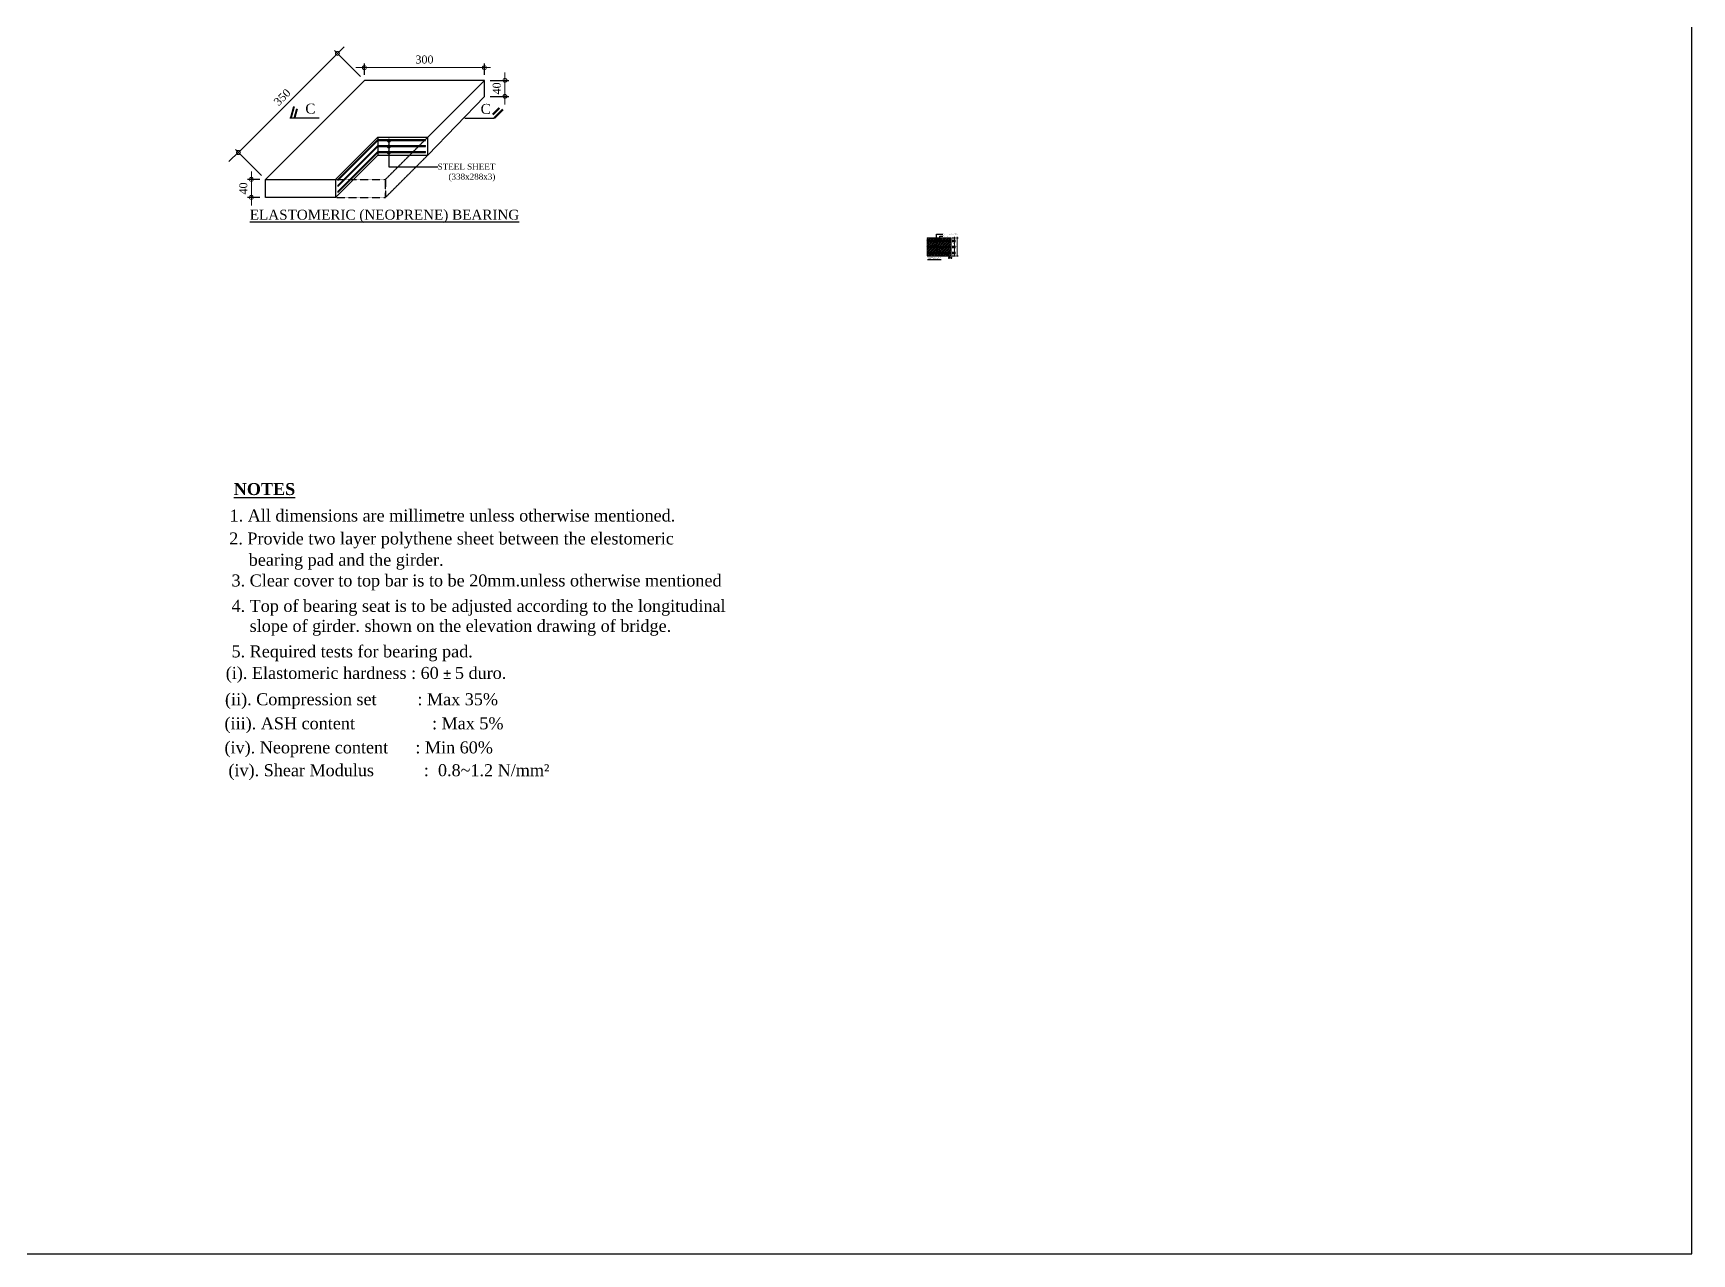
# Model space of a CAD drawing. Header units: millimetres. Extents: x -29779 to 80452, y -13100 to 39577.
# Drawn here: x -8310 to -4166, y 2016 to 5066 of the extents above; entities that cross this region are included whole.
import ezdxf

# ---------------------------------------------------------------- set-up
doc = ezdxf.new("R2010")
doc.units = ezdxf.units.MM
doc.header["$LTSCALE"] = 3
doc.linetypes.add('HIDDEN', pattern=[9.525, 6.35, -3.175])
for name, color, linetype in [('Bearing  peat', 11, 'Continuous'), ('Girder Line', 11, 'Continuous'), ('Hatching', 35, 'Continuous'), ('Text', 7, 'Continuous'), ('Wall', 11, 'Continuous')]:
    doc.layers.add(name, color=color, linetype=linetype)
doc.layers.add('Dimision', color=4, linetype='Continuous', lineweight=13)
doc.styles.get("Standard").update_dxf_attribs({"font": 'times.ttf'})
doc.styles.add('TNR', font='times.ttf')
doc.dimstyles.new('ISO-25', dxfattribs={"dimtxt": 15, "dimasz": 15, "dimexe": 20, "dimexo": 10.625, "dimgap": 15, "dimtad": 1, "dimdec": 1, "dimdsep": 46, "dimtxsty": 'Standard', "dimblk": 'DOT', "dimcen": 2.5, "dimclrd": 256, "dimclre": 256, "dimclrt": 256, "dimadec": 0, "dimazin": 0, "dimtfac": 1, "dimtdec": 1, "dimtix": 1, "dimtmove": 0, "dimatfit": 3, "dimldrblk": 'DOT', "dimfxl": 1, "dimlwd": -1, "dimarcsym": 0})

# ---------------------------------------------------------------- blocks, each defined once
blk = doc.blocks.new('_Small')
at = {"color": 0, "linetype": 'ByBlock', "lineweight": -2}
blk.add_circle((0, 0), 0.25, dxfattribs=at)
blk = doc.blocks.new('*D615')
at = {"layer": 'Defpoints', "color": 0, "linetype": 'Continuous', "ltscale": 3, "transparency": 16777216}
for p in [(-7729.9, 4700), (-7764.9, 4655), (-7729.9, 4655)]:
    blk.add_point(p, dxfattribs=at)
at = {"layer": 'Dimision', "linetype": 'Continuous', "lineweight": -2, "ltscale": 3, "transparency": 16777216}
for p, q in [((-7743.9, 4700), (-7774.9, 4700)), ((-7743.9, 4655), (-7774.9, 4655))]:
    blk.add_line(p, q, dxfattribs=at)
at = {"layer": 'Dimision', "linetype": 'Continuous', "ltscale": 3, "transparency": 16777216}
for p, q in [((-7764.9, 4700), (-7764.9, 4720)), ((-7764.9, 4700), (-7764.9, 4655)), ((-7764.9, 4655), (-7764.9, 4635))]:
    blk.add_line(p, q, dxfattribs=at)
at = {"layer": 'Dimision', "linetype": 'Continuous', "ltscale": 3, "transparency": 16777216, "xscale": 20, "yscale": 20, "zscale": 20}
for p, rotation in [((-7764.9, 4700), 270), ((-7764.9, 4655), 90)]:
    blk.add_blockref('_Small', p, dxfattribs=dict(at, rotation=rotation))
at = {"layer": 'Dimision', "linetype": 'Continuous', "ltscale": 3, "transparency": 16777216, "insert": (-7785, 4677.5), "char_height": 20, "attachment_point": 5, "rotation": 90}
blk.add_mtext('40', dxfattribs=at)
blk = doc.blocks.new('_Dot')
at = {"color": 0, "linetype": 'ByBlock', "lineweight": -2}
blk.add_line((-0.5, 0), (-1, 0), dxfattribs=at)
at = {"color": 0, "linetype": 'ByBlock', "const_width": 0.5}
blk.add_lwpolyline([(-0.25, 0, 1), (0.25, 0, 1)], format="xyb", close=True, dxfattribs=at)
blk = doc.blocks.new('*D616')
at = {"layer": 'Defpoints', "color": 0, "linetype": 'Continuous', "ltscale": 3, "transparency": 16777216}
for p in [(-7182.4, 4947.5), (-7182.4, 4907.5), (-7131.5, 4907.5)]:
    blk.add_point(p, dxfattribs=at)
at = {"layer": 'Dimision', "linetype": 'Continuous', "lineweight": -2, "ltscale": 3, "transparency": 16777216}
for p, q in [((-7168.4, 4947.5), (-7121.5, 4947.5)), ((-7168.4, 4907.5), (-7121.5, 4907.5))]:
    blk.add_line(p, q, dxfattribs=at)
at = {"layer": 'Dimision', "linetype": 'Continuous', "ltscale": 3, "transparency": 16777216}
for p, q in [((-7131.5, 4947.5), (-7131.5, 4967.5)), ((-7131.5, 4947.5), (-7131.5, 4907.5)), ((-7131.5, 4907.5), (-7131.5, 4887.5))]:
    blk.add_line(p, q, dxfattribs=at)
at = {"layer": 'Dimision', "linetype": 'Continuous', "ltscale": 3, "transparency": 16777216, "xscale": 20, "yscale": 20, "zscale": 20}
for p, rotation in [((-7131.5, 4947.5), 270), ((-7131.5, 4907.5), 90)]:
    blk.add_blockref('_Small', p, dxfattribs=dict(at, rotation=rotation))
at = {"layer": 'Dimision', "linetype": 'Continuous', "ltscale": 3, "transparency": 16777216, "insert": (-7151.7, 4927.5), "char_height": 20, "attachment_point": 5, "rotation": 90}
blk.add_mtext('40', dxfattribs=at)
blk = doc.blocks.new('*D617')
at = {"layer": 'Defpoints', "color": 0, "linetype": 'Continuous', "ltscale": 3, "transparency": 16777216}
for p in [(-7482.4, 4947.5), (-7797.3, 4767.4), (-7729.9, 4700)]:
    blk.add_point(p, dxfattribs=at)
at = {"layer": 'Dimision', "linetype": 'Continuous', "ltscale": 3, "transparency": 16777216}
blk.add_line((-7546.3, 5018.4), (-7800.8, 4763.9), dxfattribs=at)
at = {"layer": 'Dimision', "linetype": 'Continuous', "lineweight": -2, "ltscale": 3, "transparency": 16777216}
for p, q in [((-7492.3, 4957.4), (-7556.9, 5022)), ((-7739.8, 4709.9), (-7804.4, 4774.5))]:
    blk.add_line(p, q, dxfattribs=at)
at = {"layer": 'Dimision', "linetype": 'Continuous', "ltscale": 3, "transparency": 16777216, "xscale": 20, "yscale": 20, "zscale": 20}
for p, rotation in [((-7549.8, 5014.9), 45.00000000000679), ((-7797.3, 4767.4), 225.0000000000067)]:
    blk.add_blockref('_Small', p, dxfattribs=dict(at, rotation=rotation))
at = {"layer": 'Dimision', "linetype": 'Continuous', "ltscale": 3, "transparency": 16777216, "insert": (-7687.8, 4905.4), "char_height": 20, "attachment_point": 5, "rotation": 45}
blk.add_mtext('350', dxfattribs=at)
blk = doc.blocks.new('*D618')
at = {"layer": 'Defpoints', "color": 0, "linetype": 'Continuous', "ltscale": 3, "transparency": 16777216}
for p in [(-7182.4, 4979.4), (-7482.4, 4947.5), (-7182.4, 4947.5)]:
    blk.add_point(p, dxfattribs=at)
at = {"layer": 'Dimision', "linetype": 'Continuous', "ltscale": 3, "transparency": 16777216}
blk.add_line((-7487.4, 4979.4), (-7177.4, 4979.4), dxfattribs=at)
at = {"layer": 'Dimision', "linetype": 'Continuous', "lineweight": -2, "ltscale": 3, "transparency": 16777216}
for p, q in [((-7482.4, 4961.5), (-7482.4, 4989.4)), ((-7182.4, 4961.5), (-7182.4, 4989.4))]:
    blk.add_line(p, q, dxfattribs=at)
at = {"layer": 'Dimision', "linetype": 'Continuous', "ltscale": 3, "transparency": 16777216, "xscale": 20, "yscale": 20, "zscale": 20, "rotation": 180}
blk.add_blockref('_Small', (-7482.4, 4979.4), dxfattribs=at)
at = {"layer": 'Dimision', "linetype": 'Continuous', "ltscale": 3, "transparency": 16777216, "xscale": 20, "yscale": 20, "zscale": 20}
blk.add_blockref('_Small', (-7182.4, 4979.4), dxfattribs=at)
at = {"layer": 'Dimision', "linetype": 'Continuous', "ltscale": 3, "transparency": 16777216, "insert": (-7332.4, 4999.6), "char_height": 20, "attachment_point": 5}
blk.add_mtext('300', dxfattribs=at)
blk = doc.blocks.new('*D595')
at = {"layer": 'Defpoints', "color": 0, "linetype": 'Continuous', "ltscale": 3, "transparency": 16777216}
for p in [(-6016, 4548.4), (-6016, 4545.4), (-6007.7, 4545.4)]:
    blk.add_point(p, dxfattribs=at)
at = {"layer": 'Dimision', "linetype": 'Continuous', "lineweight": -2, "ltscale": 3, "transparency": 16777216}
for p, q in [((-6014, 4548.4), (-6005.7, 4548.4)), ((-6014, 4545.4), (-6005.7, 4545.4))]:
    blk.add_line(p, q, dxfattribs=at)
at = {"layer": 'Dimision', "linetype": 'Continuous', "ltscale": 3, "transparency": 16777216}
blk.add_line((-6007.7, 4550.4), (-6007.7, 4543.4), dxfattribs=at)
at = {"layer": 'Dimision', "linetype": 'Continuous', "ltscale": 3, "transparency": 16777216, "xscale": 2, "yscale": 2, "zscale": 2}
for p, rotation in [((-6007.7, 4548.4), 90), ((-6007.7, 4545.4), 270)]:
    blk.add_blockref('_Small', p, dxfattribs=dict(at, rotation=rotation))
at = {"layer": 'Dimision', "linetype": 'Continuous', "ltscale": 3, "transparency": 16777216, "insert": (-6011.1, 4547), "char_height": 2, "attachment_point": 5, "rotation": 90}
blk.add_mtext('3', dxfattribs=at)
blk = doc.blocks.new('*D596')
at = {"layer": 'Defpoints', "color": 0, "linetype": 'Continuous', "ltscale": 3, "transparency": 16777216}
for p in [(-6016, 4545.4), (-6016, 4533.4), (-6007.7, 4533.4)]:
    blk.add_point(p, dxfattribs=at)
at = {"layer": 'Dimision', "linetype": 'Continuous', "lineweight": -2, "ltscale": 3, "transparency": 16777216}
for p, q in [((-6014, 4545.4), (-6005.7, 4545.4)), ((-6014, 4533.4), (-6005.7, 4533.4))]:
    blk.add_line(p, q, dxfattribs=at)
at = {"layer": 'Dimision', "linetype": 'Continuous', "ltscale": 3, "transparency": 16777216}
blk.add_line((-6007.7, 4547.4), (-6007.7, 4531.4), dxfattribs=at)
at = {"layer": 'Dimision', "linetype": 'Continuous', "ltscale": 3, "transparency": 16777216, "xscale": 2, "yscale": 2, "zscale": 2}
for p, rotation in [((-6007.7, 4545.4), 90), ((-6007.7, 4533.4), 270)]:
    blk.add_blockref('_Small', p, dxfattribs=dict(at, rotation=rotation))
at = {"layer": 'Dimision', "linetype": 'Continuous', "ltscale": 3, "transparency": 16777216, "insert": (-6010.8, 4539.7), "char_height": 2, "attachment_point": 5, "rotation": 90}
blk.add_mtext('10', dxfattribs=at)
blk = doc.blocks.new('*D597')
at = {"layer": 'Defpoints', "color": 0, "linetype": 'Continuous', "ltscale": 3, "transparency": 16777216}
for p in [(-6016, 4533.4), (-6016, 4530.4), (-6007.7, 4530.4)]:
    blk.add_point(p, dxfattribs=at)
at = {"layer": 'Dimision', "linetype": 'Continuous', "lineweight": -2, "ltscale": 3, "transparency": 16777216}
for p, q in [((-6014, 4533.4), (-6005.7, 4533.4)), ((-6014, 4530.4), (-6005.7, 4530.4))]:
    blk.add_line(p, q, dxfattribs=at)
at = {"layer": 'Dimision', "linetype": 'Continuous', "ltscale": 3, "transparency": 16777216}
blk.add_line((-6007.7, 4535.4), (-6007.7, 4528.4), dxfattribs=at)
at = {"layer": 'Dimision', "linetype": 'Continuous', "ltscale": 3, "transparency": 16777216, "xscale": 2, "yscale": 2, "zscale": 2}
for p, rotation in [((-6007.7, 4533.4), 90), ((-6007.7, 4530.4), 270)]:
    blk.add_blockref('_Small', p, dxfattribs=dict(at, rotation=rotation))
at = {"layer": 'Dimision', "linetype": 'Continuous', "ltscale": 3, "transparency": 16777216, "insert": (-6010.6, 4532.2), "char_height": 2, "attachment_point": 5, "rotation": 90}
blk.add_mtext('3', dxfattribs=at)
blk = doc.blocks.new('*D598')
at = {"layer": 'Defpoints', "color": 0, "linetype": 'Continuous', "ltscale": 3, "transparency": 16777216}
for p in [(-6016, 4530.4), (-6016, 4518.4), (-6007.7, 4518.4)]:
    blk.add_point(p, dxfattribs=at)
at = {"layer": 'Dimision', "linetype": 'Continuous', "lineweight": -2, "ltscale": 3, "transparency": 16777216}
for p, q in [((-6014, 4530.4), (-6005.7, 4530.4)), ((-6014, 4518.4), (-6005.7, 4518.4))]:
    blk.add_line(p, q, dxfattribs=at)
at = {"layer": 'Dimision', "linetype": 'Continuous', "ltscale": 3, "transparency": 16777216}
blk.add_line((-6007.7, 4532.4), (-6007.7, 4516.4), dxfattribs=at)
at = {"layer": 'Dimision', "linetype": 'Continuous', "ltscale": 3, "transparency": 16777216, "xscale": 2, "yscale": 2, "zscale": 2}
for p, rotation in [((-6007.7, 4530.4), 90), ((-6007.7, 4518.4), 270)]:
    blk.add_blockref('_Small', p, dxfattribs=dict(at, rotation=rotation))
at = {"layer": 'Dimision', "linetype": 'Continuous', "ltscale": 3, "transparency": 16777216, "insert": (-6010.6, 4523.4), "char_height": 2, "attachment_point": 5, "rotation": 90}
blk.add_mtext('10', dxfattribs=at)
blk = doc.blocks.new('*D599')
at = {"layer": 'Defpoints', "color": 0, "linetype": 'Continuous', "ltscale": 3, "transparency": 16777216}
for p in [(-6016, 4518.4), (-6016, 4515.4), (-6007.7, 4515.4)]:
    blk.add_point(p, dxfattribs=at)
at = {"layer": 'Dimision', "linetype": 'Continuous', "lineweight": -2, "ltscale": 3, "transparency": 16777216}
for p, q in [((-6014, 4518.4), (-6005.7, 4518.4)), ((-6014, 4515.4), (-6005.7, 4515.4))]:
    blk.add_line(p, q, dxfattribs=at)
at = {"layer": 'Dimision', "linetype": 'Continuous', "ltscale": 3, "transparency": 16777216}
blk.add_line((-6007.7, 4520.4), (-6007.7, 4513.4), dxfattribs=at)
at = {"layer": 'Dimision', "linetype": 'Continuous', "ltscale": 3, "transparency": 16777216, "xscale": 2, "yscale": 2, "zscale": 2}
for p, rotation in [((-6007.7, 4518.4), 90), ((-6007.7, 4515.4), 270)]:
    blk.add_blockref('_Small', p, dxfattribs=dict(at, rotation=rotation))
at = {"layer": 'Dimision', "linetype": 'Continuous', "ltscale": 3, "transparency": 16777216, "insert": (-6010.3, 4516.7), "char_height": 2, "attachment_point": 5, "rotation": 90}
blk.add_mtext('3', dxfattribs=at)
blk = doc.blocks.new('*D600')
at = {"layer": 'Defpoints', "color": 0, "linetype": 'Continuous', "ltscale": 3, "transparency": 16777216}
for p in [(-6016, 4548.4), (-6015.9, 4554.4), (-6007.7, 4548.4)]:
    blk.add_point(p, dxfattribs=at)
at = {"layer": 'Dimision', "linetype": 'Continuous', "lineweight": -2, "ltscale": 3, "transparency": 16777216}
for p, q in [((-6014, 4548.4), (-6005.7, 4548.4)), ((-6013.9, 4554.4), (-6005.7, 4554.4))]:
    blk.add_line(p, q, dxfattribs=at)
at = {"layer": 'Dimision', "linetype": 'Continuous', "ltscale": 3, "transparency": 16777216}
blk.add_line((-6007.7, 4556.4), (-6007.7, 4546.4), dxfattribs=at)
at = {"layer": 'Dimision', "linetype": 'Continuous', "ltscale": 3, "transparency": 16777216, "xscale": 2, "yscale": 2, "zscale": 2}
for p, rotation in [((-6007.7, 4554.4), 90), ((-6007.7, 4548.4), 270)]:
    blk.add_blockref('_Small', p, dxfattribs=dict(at, rotation=rotation))
at = {"layer": 'Dimision', "linetype": 'Continuous', "ltscale": 3, "transparency": 16777216, "insert": (-6011.2, 4551.2), "char_height": 2, "attachment_point": 5, "rotation": 90}
blk.add_mtext('5.5', dxfattribs=at)
blk = doc.blocks.new('*D601')
at = {"layer": 'Defpoints', "color": 0, "linetype": 'Continuous', "ltscale": 3, "transparency": 16777216}
for p in [(-6016, 4515.4), (-6016, 4509.4), (-6007.7, 4515.4)]:
    blk.add_point(p, dxfattribs=at)
at = {"layer": 'Dimision', "linetype": 'Continuous', "lineweight": -2, "ltscale": 3, "transparency": 16777216}
for p, q in [((-6014, 4515.4), (-6005.7, 4515.4)), ((-6014, 4509.4), (-6005.7, 4509.4))]:
    blk.add_line(p, q, dxfattribs=at)
at = {"layer": 'Dimision', "linetype": 'Continuous', "ltscale": 3, "transparency": 16777216}
blk.add_line((-6007.7, 4507.4), (-6007.7, 4517.4), dxfattribs=at)
at = {"layer": 'Dimision', "linetype": 'Continuous', "ltscale": 3, "transparency": 16777216, "xscale": 2, "yscale": 2, "zscale": 2}
for p, rotation in [((-6007.7, 4515.4), 90), ((-6007.7, 4509.4), 270)]:
    blk.add_blockref('_Small', p, dxfattribs=dict(at, rotation=rotation))
at = {"layer": 'Dimision', "linetype": 'Continuous', "ltscale": 3, "transparency": 16777216, "insert": (-6010.8, 4512.1), "char_height": 2, "attachment_point": 5, "rotation": 90}
blk.add_mtext('5.5', dxfattribs=at)
blk = doc.blocks.new('*D602')
at = {"layer": 'Defpoints', "color": 0, "linetype": 'Continuous', "ltscale": 3, "transparency": 16777216}
for p in [(-6022, 4509.4), (-6016, 4509.4), (-6016, 4503.8)]:
    blk.add_point(p, dxfattribs=at)
at = {"layer": 'Dimision', "linetype": 'Continuous', "ltscale": 3, "transparency": 16777216}
blk.add_line((-6024, 4503.8), (-6014, 4503.8), dxfattribs=at)
at = {"layer": 'Dimision', "linetype": 'Continuous', "lineweight": -2, "ltscale": 3, "transparency": 16777216}
for p, q in [((-6022, 4507.4), (-6022, 4501.8)), ((-6016, 4507.4), (-6016, 4501.8))]:
    blk.add_line(p, q, dxfattribs=at)
at = {"layer": 'Dimision', "linetype": 'Continuous', "ltscale": 3, "transparency": 16777216, "xscale": 2, "yscale": 2, "zscale": 2, "rotation": 180}
blk.add_blockref('_Small', (-6022, 4503.8), dxfattribs=at)
at = {"layer": 'Dimision', "linetype": 'Continuous', "ltscale": 3, "transparency": 16777216, "xscale": 2, "yscale": 2, "zscale": 2}
blk.add_blockref('_Small', (-6016, 4503.8), dxfattribs=at)
at = {"layer": 'Dimision', "linetype": 'Continuous', "ltscale": 3, "transparency": 16777216, "insert": (-6019.2, 4506.2), "char_height": 2, "attachment_point": 5}
blk.add_mtext('6', dxfattribs=at)
blk = doc.blocks.new('*D603')
at = {"layer": 'Defpoints', "color": 0, "linetype": 'Continuous', "ltscale": 3, "transparency": 16777216}
for p in [(-6004.7, 4554.4), (-6004.7, 4509.4), (-6001.1, 4509.4)]:
    blk.add_point(p, dxfattribs=at)
at = {"layer": 'Dimision', "linetype": 'Continuous', "lineweight": -2, "ltscale": 3, "transparency": 16777216}
for p, q in [((-6002.7, 4554.4), (-5999.1, 4554.4)), ((-6002.7, 4509.4), (-5999.1, 4509.4))]:
    blk.add_line(p, q, dxfattribs=at)
at = {"layer": 'Dimision', "linetype": 'Continuous', "ltscale": 3, "transparency": 16777216}
blk.add_line((-6001.1, 4556.4), (-6001.1, 4507.4), dxfattribs=at)
at = {"layer": 'Dimision', "linetype": 'Continuous', "ltscale": 3, "transparency": 16777216, "xscale": 2, "yscale": 2, "zscale": 2}
for p, rotation in [((-6001.1, 4554.4), 90), ((-6001.1, 4509.4), 270)]:
    blk.add_blockref('_Small', p, dxfattribs=dict(at, rotation=rotation))
at = {"layer": 'Dimision', "linetype": 'Continuous', "ltscale": 3, "transparency": 16777216, "insert": (-6002.5, 4532.1), "char_height": 2, "attachment_point": 5, "rotation": 90}
blk.add_mtext('40', dxfattribs=at)

msp = doc.modelspace()

# ---------------------------------------------------------------- hatches: boundary and pattern name
at = {"layer": 'Hatching', "linetype": 'Continuous', "ltscale": 0.1}
h = msp.add_hatch(color=256, dxfattribs=at)
h.paths.add_polyline_path([(-7332.86, 4797.1), (-7329.86, 4800.1), (-7448.86, 4800.1), (-7548.92, 4700.04), (-7545.93, 4700.04), (-7448.93, 4797.1)])
h.paths.add_polyline_path([(-7329.86, 4800.1), (-7332.86, 4797.1), (-7329.86, 4797.1)], flags=17)
h.paths.add_polyline_path([(-7545.93, 4700.04), (-7548.92, 4700.04), (-7548.92, 4697.04)])
h = msp.add_hatch(color=256, dxfattribs=at)
h.paths.add_polyline_path([(-7347.86, 4782.1), (-7344.86, 4785.1), (-7448.86, 4785.1), (-7533.92, 4700.04), (-7530.92, 4700.04), (-7448.86, 4782.1)])
h.paths.add_polyline_path([(-7344.86, 4785.1), (-7347.86, 4782.1), (-7329.86, 4782.1), (-7329.86, 4785.1)])
h.paths.add_polyline_path([(-7548.92, 4685.04), (-7548.92, 4682.04), (-7530.92, 4700.04), (-7533.92, 4700.04)])
h = msp.add_hatch(color=256, dxfattribs=at)
h.paths.add_polyline_path([(-7448.86, 4770.1), (-7518.92, 4700.04), (-7515.92, 4700.04), (-7448.86, 4767.1), (-7362.86, 4767.1), (-7359.86, 4770.1)])
h.paths.add_polyline_path([(-7329.86, 4767.1), (-7329.86, 4770.1), (-7359.86, 4770.1), (-7362.86, 4767.1)])
h.paths.add_polyline_path([(-7515.92, 4700.04), (-7518.92, 4700.04), (-7548.92, 4670.04), (-7548.92, 4667.04)])
at = {"layer": 'Hatching', "linetype": 'Continuous'}
h = msp.add_hatch(dxfattribs=at)
h.set_pattern_fill('LINE', color=256, scale=0.23, angle=60, style=0)
h.set_pattern_definition([(60, (9751.11825, 815.28595), (-0.63241505, 0.365125), [])])
h.paths.add_polyline_path([(-6076.04, 4548.4), (-6076.04, 4545.4), (-6023.54, 4545.4, 1), (-6023.54, 4548.4)])
h.paths.add_polyline_path([(-6076.04, 4533.4), (-6076.04, 4530.4), (-6023.54, 4530.4, 1), (-6023.54, 4533.4)])
h.paths.add_polyline_path([(-6023.54, 4515.4, 1), (-6023.54, 4518.4), (-6076.04, 4518.4), (-6076.04, 4515.4)])
at = {"layer": 'Wall', "linetype": 'Continuous'}
h = msp.add_hatch(dxfattribs=at)
h.set_pattern_fill('DOTS', color=256, scale=0.5, angle=60, style=0)
h.set_pattern_definition([(60, (9751.11825, 815.28595), (-0.488970164, 0.740578832), [0, -0.79375])])
h.paths.add_polyline_path([(-6023.54, 4533.4, -1), (-6023.54, 4530.4), (-6076.04, 4530.4), (-6076.04, 4525.3), (-6075.42, 4525.3), (-6076.66, 4523.93), (-6076.04, 4523.93), (-6076.04, 4518.4), (-6023.54, 4518.4, -1), (-6023.54, 4515.4), (-6076.04, 4515.4), (-6076.04, 4509.4), (-6016.04, 4509.4), (-6016.04, 4554.4), (-6076.04, 4554.4), (-6076.04, 4552.32), (-6075.42, 4552.32), (-6076.66, 4550.95), (-6076.04, 4550.95), (-6076.04, 4548.4), (-6023.54, 4548.4, -1), (-6023.54, 4545.4), (-6076.04, 4545.4), (-6076.04, 4540.25), (-6075.42, 4540.25), (-6076.66, 4538.88), (-6076.04, 4538.88), (-6076.04, 4533.4)])

# ---------------------------------------------------------------- linework, layer by layer
at = {"layer": 'Bearing  peat'}
for p, q in [((-7482.43, 4947.53), (-7729.92, 4700.04)), ((-7182.43, 4947.53), (-7482.43, 4947.53)), ((-7323.86, 4806.1), (-7182.43, 4947.53)), ((-7182.43, 4907.53), (-7182.43, 4947.53)), ((-7323.86, 4761.1), (-7182.43, 4907.53)), ((-7448.86, 4806.1), (-7323.86, 4806.1)), ((-7323.86, 4761.1), (-7323.86, 4806.1)), ((-7554.92, 4655.11), (-7448.93, 4761.1)), ((-7448.93, 4761.1), (-7323.86, 4761.1)), ((-7729.92, 4655.04), (-7729.92, 4700.04)), ((-7729.92, 4700.04), (-7554.92, 4700.04)), ((-7554.92, 4700.04), (-7554.92, 4655.04)), ((-7554.92, 4655.04), (-7729.92, 4655.04))]:
    msp.add_line(p, q, dxfattribs=at)
at = {"layer": 'Bearing  peat', "linetype": 'Continuous'}
for p, q in [((-7554.92, 4700.04), (-7448.86, 4806.1)), ((-7448.86, 4806.1), (-7448.86, 4761.1))]:
    msp.add_line(p, q, dxfattribs=at)
at = {"layer": 'Bearing  peat', "linetype": 'HIDDEN', "ltscale": 0.03}
for p, q in [((-7429.92, 4700.04), (-7323.86, 4806.1)), ((-7429.92, 4655.04), (-7323.86, 4761.1)), ((-7554.92, 4700.04), (-7429.92, 4700.04)), ((-7429.92, 4700.04), (-7429.92, 4655.04)), ((-7429.92, 4655.04), (-7429.92, 4700.04)), ((-7554.92, 4655.04), (-7429.92, 4655.04))]:
    msp.add_line(p, q, dxfattribs=at)
at = {"layer": 'Bearing  peat', "linetype": 'Continuous', "ltscale": 3}
for p, q in [((-6076.04, 4554.4), (-6016.04, 4554.4)), ((-6016.04, 4509.4), (-6016.04, 4554.4)), ((-6076.04, 4509.4), (-6016.04, 4509.4))]:
    msp.add_line(p, q, dxfattribs=at)
at = {"layer": 'Defpoints', "linetype": 'Continuous', "ltscale": 3}
msp.add_lwpolyline([(-11624.29, 2015.74), (-4165.59, 2015.74), (-4165.59, 7800.39), (-11624.29, 7800.39)], close=True, dxfattribs=at)
at = {"layer": 'Dimision', "linetype": 'Continuous', "lineweight": 0}
for p, q in [((-7549.82, 5014.91), (-7532.64, 5031.12)), ((-7482.43, 4979.44), (-7503.52, 4979.44)), ((-7796.07, 4768.66), (-7821.3, 4744.82))]:
    msp.add_line(p, q, dxfattribs=at)
at = {"layer": 'Dimision', "linetype": 'Continuous'}
msp.add_line((-7182.43, 4979.44), (-7167.79, 4979.44), dxfattribs=at)
at = {"layer": 'Dimision', "linetype": 'Continuous', "ltscale": 3}
for p, q in [((-6075.42, 4552.32), (-6076.66, 4550.95)), ((-6076.66, 4550.95), (-6076.04, 4550.95)), ((-6075.42, 4540.25), (-6076.66, 4538.88)), ((-6076.66, 4538.88), (-6076.04, 4538.88)), ((-6075.42, 4525.3), (-6076.66, 4523.93)), ((-6076.66, 4523.93), (-6076.04, 4523.93)), ((-6076.04, 4552.32), (-6076.04, 4554.4)), ((-6076.04, 4552.32), (-6075.42, 4552.32)), ((-6076.04, 4540.25), (-6076.04, 4550.95)), ((-6076.04, 4540.25), (-6075.42, 4540.25)), ((-6076.04, 4525.3), (-6076.04, 4538.88)), ((-6076.04, 4525.3), (-6075.42, 4525.3)), ((-6076.04, 4509.4), (-6076.04, 4523.93)), ((-6001.05, 4554.4), (-6001.05, 4556.43)), ((-6001.05, 4509.4), (-6001.05, 4507.39))]:
    msp.add_line(p, q, dxfattribs=at)
at = {"layer": 'Girder Line', "linetype": 'Continuous', "ltscale": 3}
for p, q in [((-6076.04, 4548.4), (-6023.54, 4548.4)), ((-6076.04, 4545.4), (-6023.54, 4545.4)), ((-6076.04, 4533.4), (-6023.54, 4533.4)), ((-6076.04, 4530.4), (-6023.54, 4530.4)), ((-6076.04, 4518.4), (-6023.54, 4518.4)), ((-6076.04, 4515.4), (-6023.54, 4515.4))]:
    msp.add_line(p, q, dxfattribs=at)
for centre in [(-6023.54, 4546.9), (-6023.54, 4531.9), (-6023.54, 4516.9)]:
    msp.add_arc(centre, 1.5, 270, 90, dxfattribs=at)
at = {"layer": 'Hatching', "linetype": 'Continuous'}
for p, q in [((-7548.92, 4700.04), (-7448.86, 4800.1)), ((-7548.92, 4697.04), (-7448.93, 4797.1)), ((-7548.92, 4685.04), (-7448.86, 4785.1)), ((-7548.92, 4682.04), (-7448.86, 4782.1)), ((-7548.92, 4670.04), (-7448.86, 4770.1)), ((-7548.92, 4667.04), (-7448.86, 4767.1)), ((-7448.93, 4800.1), (-7329.86, 4800.1)), ((-7448.93, 4797.1), (-7329.86, 4797.1)), ((-7448.86, 4785.1), (-7329.86, 4785.1)), ((-7448.86, 4782.1), (-7329.86, 4782.1)), ((-7448.86, 4770.1), (-7329.86, 4770.1)), ((-7448.86, 4767.1), (-7329.86, 4767.1)), ((-7329.86, 4797.1), (-7329.86, 4800.1)), ((-7329.86, 4782.1), (-7329.86, 4785.1)), ((-7329.86, 4767.1), (-7329.86, 4770.1)), ((-7548.92, 4700.04), (-7548.92, 4697.04)), ((-7548.92, 4685.04), (-7548.92, 4682.04)), ((-7548.92, 4670.04), (-7548.92, 4667.04))]:
    msp.add_line(p, q, dxfattribs=at)
at = {"layer": 'Text'}
for p, q in [((-7595.39, 4853.37), (-7668.89, 4853.37)), ((-7231.59, 4853.37), (-7158.1, 4853.37))]:
    msp.add_line(p, q, dxfattribs=at)
at = {"layer": 'Text', "linetype": 'Continuous', "ltscale": 3}
for p, q in [((-7421.34, 4761.1), (-7421.34, 4731.53)), ((-7421.34, 4731.53), (-7298.9, 4731.53))]:
    msp.add_line(p, q, dxfattribs=at)
at = {"layer": 'Text', "linetype": 'Continuous'}
for p, q in [((-6052.93, 4563.4), (-6037.17, 4563.4)), ((-6044.91, 4557.99), (-6037.07, 4557.99))]:
    msp.add_line(p, q, dxfattribs=at)
at = {"layer": 'Text', "const_width": 5}
for points in [[(-7666.37, 4853.09), (-7658.34, 4882.45)], [(-7656.94, 4854.47), (-7650.86, 4876.72)], [(-7161.57, 4862.24), (-7145.26, 4878.55)], [(-7158.1, 4853.37), (-7136.57, 4874.89)]]:
    msp.add_lwpolyline(points, dxfattribs=at)

# ---------------------------------------------------------------- texts
at = {"layer": 'Text', "linetype": 'Continuous'}
for s, p in [('1. All dimensions are millimetre unless otherwise mentioned.', (-7819.4, 3845.37)), ('2. Provide two layer polythene sheet between the elestomeric ', (-7820.25, 3788.06)), ('bearing pad and the girder.', (-7771.51, 3734.83))]:
    msp.add_text(s, height=30, dxfattribs=at).set_placement(p)
at = {"layer": 'Text', "char_height": 25, "width": 993.1373, "attachment_point": 1, "style": 'TNR'}
for s, insert in [('C', (-7629.96, 4889.52)), ('C', (-7192.01, 4888.78)), ('{\\LELASTOMERIC (NEOPRENE) BEARING}', (-7768.85, 4624.5))]:
    msp.add_mtext(s, dxfattribs=dict(at, insert=insert))
at = {"layer": 'Text', "width": 634.4051}
for s, insert, char_height, attachment_point in [('\\pt25,600;{\\fTimes New Roman|b0|i0|c0|p18;STEEL SHEET\\P(338x288x3)}', (-7155.25, 4739.64), 15, 3), ('{\\fTimes New Roman|b1|i0|c0|p18;\\LNOTES}', (-7808.94, 3941.56), 30, 1)]:
    msp.add_mtext(s, dxfattribs=dict(at, insert=insert, char_height=char_height, attachment_point=attachment_point))
at = {"layer": 'Text', "linetype": 'Continuous', "attachment_point": 1, "style": 'TNR'}
for s, insert, char_height in [('{\\H0.4x;Elastomer}', (-6036.51, 4559.25), 5), ('{\\H0.4x;Steel Sheet(Size 338 x 288  x 3)}', (-6036.51, 4564.73), 5), ('{\\fTimes New Roman|b0|i0|c0|p18;\\LSECTION. C-C}', (-6075.47, 4504.34), 3.5)]:
    msp.add_mtext(s, dxfattribs=dict(at, insert=insert, char_height=char_height))
at = {"layer": 'Text', "linetype": 'Continuous', "char_height": 30, "attachment_point": 1}
for s, insert, width in [('3. Clear cover to top bar is to be 20mm.unless otherwise mentioned', (-7814.45, 3713.09), 1328.4828), ('4. Top of bearing seat is to be adjusted according to the longitudinal\\P    slope of girder. shown on the elevation drawing of bridge.      ', (-7814.45, 3649.67), 1385.3614), ('5. Required tests for bearing pad.', (-7814.45, 3535.96), 1269.6667), ('(i). Elastomeric hardness : 60 {\\fAngsana New|b0|i0|c0|p18;\\H0.875x;± }5 duro.', (-7828.91, 3482.1), 1269.6667), ('(ii). Compression set         : Max 35%', (-7830.81, 3416.34), 1269.6667), ('(iii). ASH content                 : Max 5%', (-7832.02, 3356.17), 1269.6667), ('(iv). Neoprene content      : Min 60%', (-7832.02, 3296.07), 1269.6667), ('(iv). Shear Modulus           :  0.8~1.2 N/mm²', (-7822.21, 3239.03), 1269.6667)]:
    msp.add_mtext(s, dxfattribs=dict(at, insert=insert, width=width))

# ---------------------------------------------------------------- dimensions: what is measured, and where the dimension line sits
at = {"layer": 'Dimision', "linetype": 'Continuous', "ltscale": 3}
for p1, p2, distance, picture, middle in [((-7482.43, 4947.53), (-7729.92, 4700.04), -95.3, '*D617', (-7687.83, 4905.43)), ((-7482.43, 4947.53), (-7182.43, 4947.53), 31.92, '*D618', (-7332.43, 4999.62)), ((-7182.43, 4947.53), (-7182.43, 4907.53), 50.91, '*D616', (-7151.7, 4927.53))]:
    dim = msp.add_aligned_dim(p1=p1, p2=p2, distance=distance, dimstyle='ISO-25', override={"dimtxt": 20, "dimasz": 20, "dimexe": 10, "dimexo": 14, "dimgap": 10, "dimblk1": 'Small', "dimblk2": 'Small', "dimsah": 1, "dimdle": 5, "dimtmove": 2}, dxfattribs=at)
    dim.commit()
    dim.dimension.update_dxf_attribs({"geometry": picture, "text_midpoint": middle})
dim = msp.add_aligned_dim(p1=(-7729.92, 4700.04), p2=(-7729.92, 4655.04), distance=-34.94, text='40', dimstyle='ISO-25', override={"dimtxt": 20, "dimasz": 20, "dimexe": 10, "dimexo": 14, "dimgap": 10, "dimblk1": 'Small', "dimblk2": 'Small', "dimsah": 1, "dimdle": 5, "dimtmove": 2}, dxfattribs=at)
dim.commit()
dim.dimension.update_dxf_attribs({"geometry": '*D615', "text_midpoint": (-7785.04, 4677.54)})
for base, p1, p2, text, picture, middle in [((-6007.73, 4548.4), (-6015.89, 4554.4), (-6016.03, 4548.4), '5.5', '*D600', (-6011.21, 4551.24)), ((-6007.73, 4533.4), (-6016.03, 4545.4), (-6016.03, 4533.4), '10', '*D596', (-6010.76, 4539.67)), ((-6007.73, 4518.4), (-6016.01, 4530.4), (-6016.01, 4518.4), '10', '*D598', (-6010.61, 4523.43)), ((-6001.05, 4509.4), (-6004.73, 4554.4), (-6004.7, 4509.4), '40', '*D603', (-6002.48, 4532.07)), ((-6007.7, 4515.4), (-6016.04, 4509.4), (-6016.04, 4515.4), '5.5', '*D601', (-6010.76, 4512.1))]:
    dim = msp.add_linear_dim(base=base, p1=p1, p2=p2, angle=90, text=text, dimstyle='ISO-25', override={"dimtxt": 2, "dimasz": 2, "dimexe": 2, "dimexo": 2, "dimgap": 0, "dimblk1": 'Small', "dimblk2": 'Small', "dimsah": 1, "dimdle": 2, "dimtmove": 2}, dxfattribs=at)
    dim.commit()
    dim.dimension.update_dxf_attribs({"geometry": picture, "text_midpoint": middle, "dimtype": 160})
for base, p1, p2, picture, middle in [((-6007.73, 4545.4), (-6016.03, 4548.4), (-6016.03, 4545.4), '*D595', (-6011.06, 4547.04)), ((-6007.73, 4530.4), (-6016.03, 4533.4), (-6016.01, 4530.4), '*D597', (-6010.61, 4532.16)), ((-6007.73, 4515.4), (-6016.01, 4518.4), (-6016.03, 4515.4), '*D599', (-6010.3, 4516.71))]:
    dim = msp.add_linear_dim(base=base, p1=p1, p2=p2, angle=90, dimstyle='ISO-25', override={"dimtxt": 2, "dimasz": 2, "dimexe": 2, "dimexo": 2, "dimgap": 0, "dimblk1": 'Small', "dimblk2": 'Small', "dimsah": 1, "dimdle": 2, "dimtmove": 2}, dxfattribs=at)
    dim.commit()
    dim.dimension.update_dxf_attribs({"geometry": picture, "text_midpoint": middle, "dimtype": 160})
dim = msp.add_linear_dim(base=(-6016.04, 4503.79), p1=(-6022.04, 4509.4), p2=(-6016.04, 4509.4), dimstyle='ISO-25', override={"dimtxt": 2, "dimasz": 2, "dimexe": 2, "dimexo": 2, "dimgap": 0, "dimblk1": 'Small', "dimblk2": 'Small', "dimsah": 1, "dimdle": 2, "dimtmove": 2}, dxfattribs=at)
dim.commit()
dim.dimension.update_dxf_attribs({"geometry": '*D602', "text_midpoint": (-6019.21, 4506.25), "dimtype": 160})

# ---------------------------------------------------------------- leaders
at = {"layer": 'Text', "linetype": 'Continuous', "ltscale": 3}
for points in [[(-7421.34, 4796.89), (-7421.34, 4731.53)], [(-7421.34, 4782.1), (-7421.34, 4731.53)], [(-7421.34, 4767.1), (-7421.34, 4731.53)]]:
    msp.add_leader(points, dimstyle='ISO-25', override={"dimasz": 10, "dimtad": 0}, dxfattribs=at)
at = {"layer": 'Text', "linetype": 'Continuous'}
for points, override in [([(-6052.93, 4548.4), (-6052.93, 4563.4)], {"dimasz": 3, "dimtad": 0}), ([(-6052.93, 4533.4), (-6052.93, 4548.4)], {"dimasz": 3, "dimtad": 0}), ([(-6052.93, 4518.4), (-6052.93, 4533.4)], {"dimasz": 3, "dimtad": 0}), ([(-6044.91, 4539.61), (-6044.91, 4557.99)], {"dimasz": 1.25, "dimtad": 0})]:
    msp.add_leader(points, dimstyle='ISO-25', override=override, dxfattribs=at)

doc.saveas('drawing.dxf')
